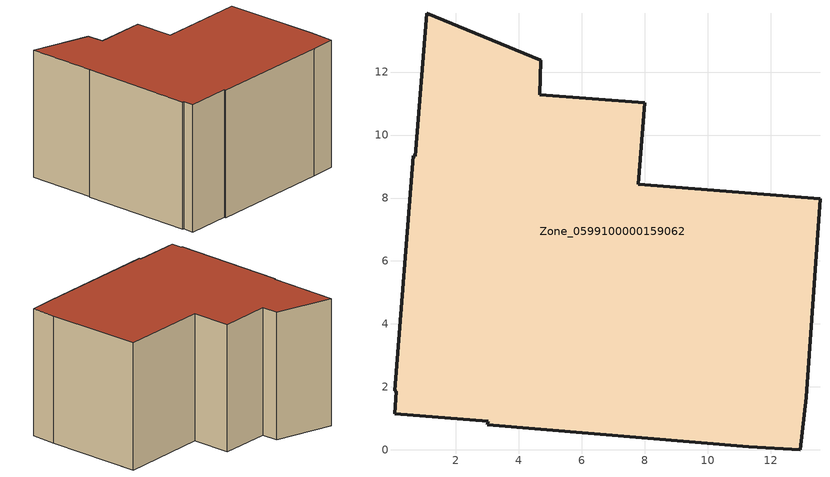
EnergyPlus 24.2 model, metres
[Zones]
Zone_0599100000159062
 floor ground (C_G): 0.06,1.88 0.66,9.34 0.72,9.33 1.08,13.87 4.71,12.38 4.67,11.28 8,11.02 7.8,8.44 13.57,7.98 13.13,1.67 12.94,0 11.31,0.11 3.01,0.8 3.03,0.91 0.06,1.14 0.12,1.86 z2.54
 wall outside (C_F): 1.08,13.87 0.72,9.33 0.66,9.34 0.06,1.88 0.12,1.86 0.06,1.14 3.03,0.91 3.01,0.8 11.31,0.11 12.94,0 13.13,1.67 13.57,7.98 7.8,8.44 8,11.02 4.67,11.28 4.71,12.38 1.08,13.87 z2.54:11.02
 roof outside (C_R): 0.06,1.14 3.03,0.91 3.01,0.8 11.31,0.11 12.94,0 13.13,1.67 13.57,7.98 7.8,8.44 8,11.02 4.67,11.28 4.71,12.38 1.08,13.87 0.72,9.33 0.66,9.34 0.06,1.88 0.12,1.86 z11.02
[BUILDING]
Pand.0599100000159062: North Axis=0; Terrain=City; Loads Convergence Tolerance Value=0.04; Temperature Convergence Tolerance Value=0.4; Solar Distribution=FullExterior; Maximum Number of Warmup Days=25; Minimum Number of Warmup Days=1
[Site:Location]
Rotterdam.The.Hague.AP_ZH_NLD Design_Conditions: Latitude=51.96; Longitude=4.45; Time Zone=1; Elevation=-4.5
[SITE:GROUNDTEMPERATURE:BUILDINGSURFACE]
18, 18, 18, 18, 18, 18, 18, 18, 18, 18, 18, 18
[MATERIAL] Thermal Absorptance=0.9; Solar Absorptance=0.7; Visible Absorptance=0.7
Name | Roughness | Thickness | Conductivity | Density | Specific Heat
G.D.1965 | MediumSmooth | 0.15 | 1 | 540 | 1210
F.D.1965 | Rough | 0.3 | 0.857143 | 1920 | 840
R.D.1965 | MediumRough | 0.2 | 0.08 | 1500 | 1000
[CONSTRUCTION]
C_G: G.D.1965
C_F: F.D.1965
C_R: R.D.1965
[ZONE]
Zone_0599100000159062: Type=1; Multiplier=1; Ceiling Height=Autocalculate; Volume=Autocalculate; Floor Area=autocalculate; Part of Total Floor Area=Yes
[ZONEINFILTRATION:DESIGNFLOWRATE]
Infil_Zone_0599100000159062: Zone or ZoneList or Space or SpaceList=Zone_0599100000159062; Schedule=AlwaysOn; Design Flow Rate Calculation Method=Flow/Area; Flow Rate per Floor Area=0.0042; Constant Term Coefficient=1; Temperature Term Coefficient=0; Velocity Term Coefficient=0; Velocity Squared Term Coefficient=0
[HVACTEMPLATE:ZONE:IDEALLOADSAIRSYSTEM]
Zone_0599100000159062: Maximum Heating Supply Air Temperature=50; Minimum Cooling Supply Air Temperature=13; Maximum Heating Supply Air Humidity Ratio=0.0156; Minimum Cooling Supply Air Humidity Ratio=0.0077; Heating Limit=NoLimit; Cooling Limit=NoLimit; Dehumidification Control Type=ConstantSensibleHeatRatio; Cooling Sensible Heat Ratio=0.7; Dehumidification Setpoint=60; Humidification Control Type=None; Humidification Setpoint=30; Outdoor Air Method=None; Outdoor Air Flow Rate per Person=0.00944; Outdoor Air Flow Rate per Zone Floor Area=0; Outdoor Air Flow Rate per Zone=0; Demand Controlled Ventilation Type=None; Outdoor Air Economizer Type=NoEconomizer; Heat Recovery Type=None; Sensible Heat Recovery Effectiveness=0.7; Latent Heat Recovery Effectiveness=0.65
[ZONECONTROL:THERMOSTAT]
ThermostatControl_Zone_0599100000159062: Zone or ZoneList=Zone_0599100000159062; Control Type Schedule=DualSetpointControlType; Control 1=Thermostat_Zone_0599100000159062; Temperature Difference Between Cutout And Setpoint=0
[THERMOSTATSETPOINT:DUALSETPOINT]
Thermostat_Zone_0599100000159062: Heating Setpoint Temperature Schedule=HeatingSetpoint_Zone_0599100000159062; Cooling Setpoint Temperature Schedule=CoolingSetpoint_Zone_0599100000159062
[SCHEDULE:COMPACT]
HeatingSetpoint_Zone_0599100000159062: Through: 12/31, For: AllDays, Until: 24:00, 21
CoolingSetpoint_Zone_0599100000159062: Through: 12/31, For: AllDays, Until: 24:00, 24
DualSetpointControlType: Through: 12/31, For: AllDays, Until: 24:00, 4
AlwaysOn: Through: 12/31, For: AllDays, Until: 24:00, 1
